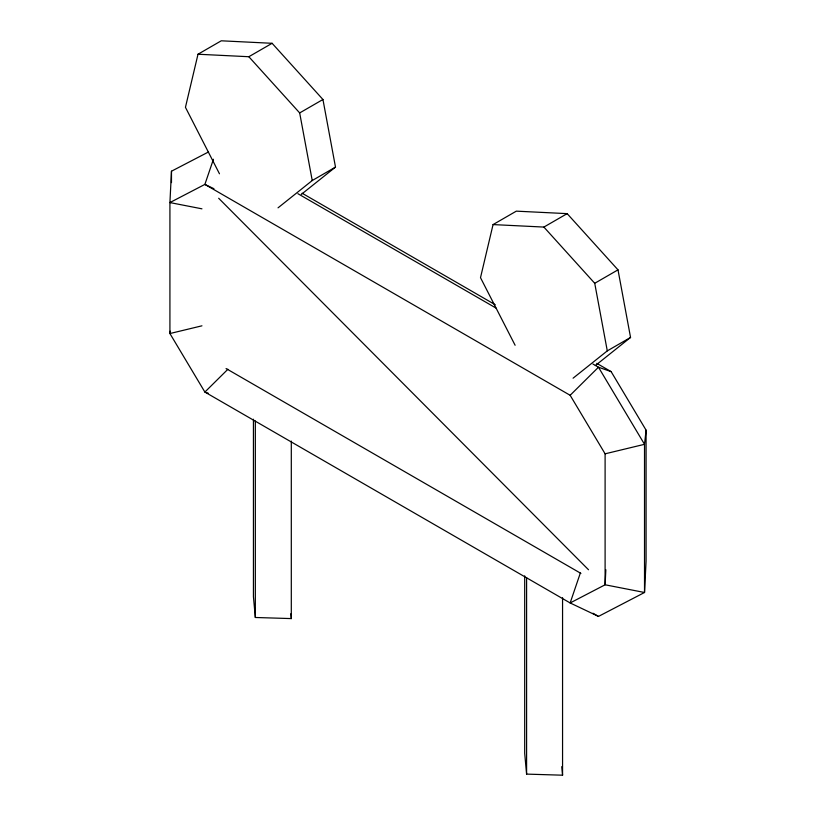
<?xml version="1.0" encoding="UTF-8"?>
<svg xmlns="http://www.w3.org/2000/svg" width="816" height="816" viewBox="0 0 816 816"><rect width="100%" height="100%" fill="white"/><g stroke="black" fill="none" stroke-linecap="round" stroke-linejoin="round"><path stroke-width="1.22" d="M208.539 151.949L171.482 171.207L169.922 202.572L169.922 333.54L204.877 392.057L570.149 602.953L598.475 616.417L644.518 592.487L646.078 561.122L646.078 430.154L611.123 371.627L596.782 363.344M605.849 569.731L605.105 584.786L570.149 602.953L580.349 573.016M170.177 331.174L169.922 333.54L201.95 325.819M646.078 430.154L644.518 444.312L644.518 592.487L605.105 584.786L605.105 453.818L570.149 395.291L204.877 184.406L169.922 202.572L201.95 208.825M301.298 194.402L335.498 167.107L322.942 99.501L272.105 43.299L221.269 40.8L198.002 54.233L185.446 107.324L219.473 173.788M595.374 365.537L630.554 337.447L617.998 269.851L567.161 213.639L516.324 211.15L493.058 224.584L480.502 277.675L515.11 345.26M213.445 159.253L204.877 184.406L213.945 188.71M227.899 369.26L204.877 392.057L208.325 393.261M570.149 395.291L598.475 367.22L611.123 371.627M278.032 207.835L312.232 180.53L335.498 167.107M573.087 378.185L607.288 350.88L630.554 337.447M198.002 54.233L248.839 56.722L272.105 43.299M312.232 180.53L299.676 112.934L322.942 99.501M493.058 224.584L543.895 227.072L567.161 213.639M607.288 350.88L594.731 283.285L617.998 269.851M605.105 453.818L644.518 444.312L598.475 367.22L592.967 364.048M253.439 419.23L253.439 596.731L255.337 617.488L291.302 618.589L291.302 441.089M524.698 575.841L524.698 753.341L526.595 774.109L562.561 775.2L562.561 597.7M302.134 193.239L495.251 304.735M297.901 193.688L496.077 308.101M226.063 368.536L580.931 573.413M592.967 613.234L598.475 616.417M218.668 198.257L588.52 569.752M543.895 227.072L594.731 283.285M248.839 56.722L299.676 112.934M561.775 766.652L562.561 775.2M290.853 613.703L291.302 618.589M526.595 577.595L526.595 774.109M255.337 420.985L255.337 617.488M171.482 171.207L171.482 182.6"/></g></svg>
